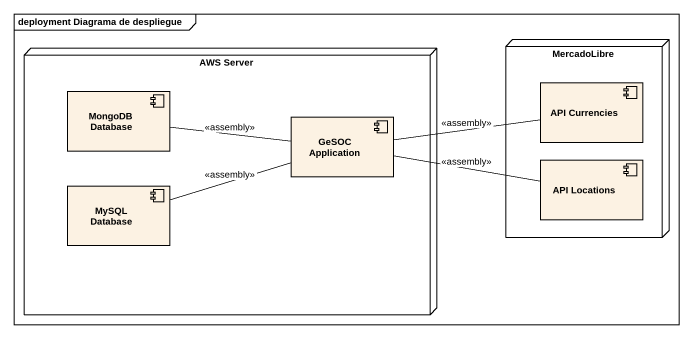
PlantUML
@startuml
mainframe deployment Diagrama de despliegue
node "AWS Server" as AWS_Server {
  component "MongoDB Database" as MongoDB_Database
  component "GeSOC Application" as GeSOC_Application
  component "MySQL Database" as MySQL_Database
}
node MercadoLibre {
  component "API Currencies" as API_Currencies
  component "API Locations" as API_Locations
}
GeSOC_Application -left- MongoDB_Database : <<assembly>>
GeSOC_Application -right- API_Currencies : <<assembly>>
GeSOC_Application -right- API_Locations : <<assembly>>
GeSOC_Application -left- MySQL_Database : <<assembly>>
@enduml
